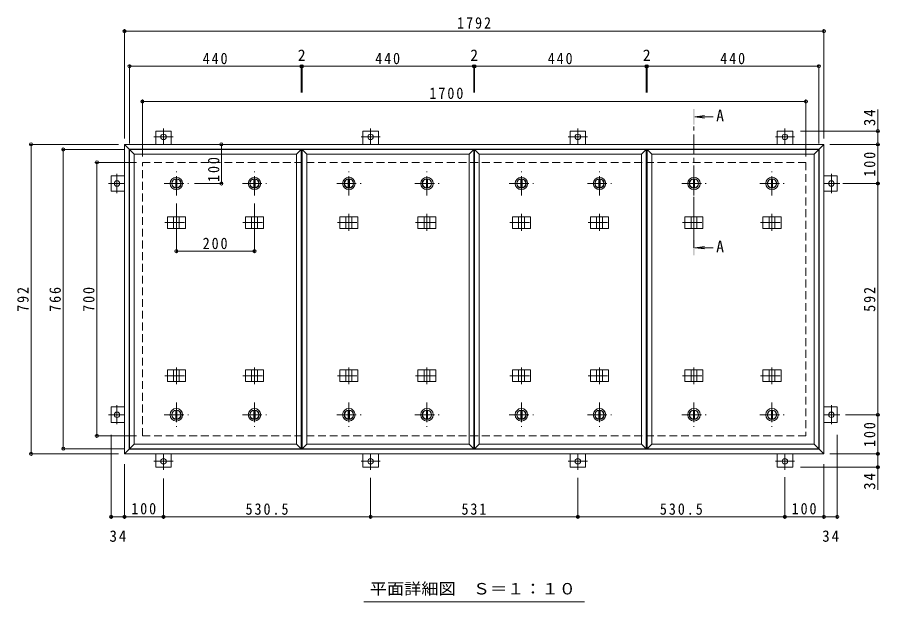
# Model space of a CAD drawing. Units: millimetres at full size, sheet at 1:10. Extents: x -2570 to 2371, y -1962 to 1135.
# Drawn here: x -2266 to -56, y -361 to 1135 of the extents above; entities that cross this region are included whole.
import ezdxf
from ezdxf.enums import TextEntityAlignment as Align

# ---------------------------------------------------------------- set-up
doc = ezdxf.new("R2010")
doc.units = ezdxf.units.MM
doc.header["$LTSCALE"] = 10
doc.header["$PDMODE"] = 32
doc.header["$PDSIZE"] = 8
doc.linetypes.add('CHAIN1', pattern=[8, 5, -1, 1, -1])
doc.linetypes.add('DASHED2', pattern=[3, 2, -1])
for name, color, linetype, lineweight in [('0-1_躯体', 2, 'DASHED2', 9), ('0-2_仕上', 4, 'Continuous', 9), ('0-3_建具', 4, 'Continuous', 9), ('0-5_寸法', 4, 'Continuous', 9), ('0-C', 2, 'Continuous', 9), ('0-E', 3, 'Continuous', 9), ('0-F', 7, 'Continuous', 9)]:
    doc.layers.add(name, color=color, linetype=linetype, lineweight=lineweight)
doc.styles.add('ＭＳ ゴシック', font='')
doc.styles.get('ＭＳ ゴシック').set_extended_font_data('MS Gothic')

msp = doc.modelspace()

# ---------------------------------------------------------------- linework, layer by layer
at = {"layer": '0-1_躯体'}
for p, q in [((-1945.05, 763.77), (-245.05, 763.77)), ((-1945.05, 63.77), (-1945.05, 763.77)), ((-245.05, 763.77), (-245.05, 63.77)), ((-245.05, 63.77), (-1945.05, 63.77))]:
    msp.add_line(p, q, dxfattribs=at)
at = {"layer": '0-2_仕上'}
for p, q in [((-1978.05, 796.77), (-1978.05, 30.77)), ((-1538.05, 796.77), (-1538.05, 30.77)), ((-1536.05, 796.77), (-1536.05, 30.77)), ((-1096.05, 796.77), (-1096.05, 30.77)), ((-1094.05, 796.77), (-1094.05, 30.77)), ((-654.05, 796.77), (-654.05, 30.77)), ((-652.05, 796.77), (-652.05, 30.77)), ((-212.05, 796.77), (-212.05, 30.77)), ((-1966.05, 784.77), (-1966.05, 42.77)), ((-1550.05, 784.77), (-1550.05, 42.77)), ((-1524.05, 784.77), (-1524.05, 42.77)), ((-1108.05, 784.77), (-1108.05, 42.77)), ((-1082.05, 784.77), (-1082.05, 42.77)), ((-666.05, 784.77), (-666.05, 42.77)), ((-640.05, 784.77), (-640.05, 42.77)), ((-224.05, 784.77), (-224.05, 42.77))]:
    msp.add_line(p, q, dxfattribs=at)
for points in [[(-1966.05, 784.77), (-1978.05, 796.77), (-1538.05, 796.77)], [(-1966.05, 784.77), (-1550.05, 784.77), (-1538.05, 796.77)], [(-1524.05, 784.77), (-1536.05, 796.77), (-1096.05, 796.77)], [(-1524.05, 784.77), (-1108.05, 784.77), (-1096.05, 796.77)], [(-1082.05, 784.77), (-1094.05, 796.77), (-654.05, 796.77)], [(-1082.05, 784.77), (-666.05, 784.77), (-654.05, 796.77)], [(-640.05, 784.77), (-652.05, 796.77), (-212.05, 796.77)], [(-640.05, 784.77), (-224.05, 784.77), (-212.05, 796.77)], [(-1966.05, 42.77), (-1978.05, 30.77), (-1538.05, 30.77)], [(-1966.05, 42.77), (-1550.05, 42.77), (-1538.05, 30.77)], [(-1524.05, 42.77), (-1536.05, 30.77), (-1096.05, 30.77)], [(-1524.05, 42.77), (-1108.05, 42.77), (-1096.05, 30.77)], [(-1082.05, 42.77), (-1094.05, 30.77), (-654.05, 30.77)], [(-1082.05, 42.77), (-666.05, 42.77), (-654.05, 30.77)], [(-640.05, 42.77), (-652.05, 30.77), (-212.05, 30.77)], [(-640.05, 42.77), (-224.05, 42.77), (-212.05, 30.77)]]:
    msp.add_lwpolyline(points, dxfattribs=at)
at = {"layer": '0-3_建具', "color": 2}
for p, q in [((-1991.05, 809.77), (-1979.05, 797.77)), ((-1991.05, 809.77), (-199.05, 809.77)), ((-1991.05, 17.77), (-1991.05, 809.77)), ((-1979.05, 797.77), (-211.05, 797.77)), ((-1979.05, 29.77), (-1979.05, 797.77)), ((-211.05, 797.77), (-199.05, 809.77)), ((-211.05, 29.77), (-211.05, 797.77)), ((-199.05, 809.77), (-199.05, 17.77)), ((-1979.05, 29.77), (-1991.05, 17.77)), ((-211.05, 29.77), (-1979.05, 29.77)), ((-211.05, 29.77), (-199.05, 17.77)), ((-199.05, 17.77), (-1991.05, 17.77))]:
    msp.add_line(p, q, dxfattribs=at)
at = {"layer": '0-3_建具'}
for p, q in [((-1881.14, 624.77), (-1881.14, 594.77)), ((-1881.14, 624.77), (-1834.96, 624.77)), ((-1865.55, 624.77), (-1865.55, 594.77)), ((-1850.55, 624.77), (-1850.55, 594.77)), ((-1834.96, 624.77), (-1834.96, 594.77)), ((-1681.14, 624.77), (-1681.14, 594.77)), ((-1681.14, 624.77), (-1634.96, 624.77)), ((-1665.55, 624.77), (-1665.55, 594.77)), ((-1650.55, 624.77), (-1650.55, 594.77)), ((-1634.96, 624.77), (-1634.96, 594.77)), ((-1439.14, 624.77), (-1439.14, 594.77)), ((-1439.14, 624.77), (-1392.96, 624.77)), ((-1423.55, 624.77), (-1423.55, 594.77)), ((-1408.55, 624.77), (-1408.55, 594.77)), ((-1392.96, 624.77), (-1392.96, 594.77)), ((-1239.14, 624.77), (-1239.14, 594.77)), ((-1239.14, 624.77), (-1192.96, 624.77)), ((-1223.55, 624.77), (-1223.55, 594.77)), ((-1208.55, 624.77), (-1208.55, 594.77)), ((-1192.96, 624.77), (-1192.96, 594.77)), ((-997.14, 624.77), (-997.14, 594.77)), ((-997.14, 624.77), (-950.96, 624.77)), ((-981.55, 624.77), (-981.55, 594.77)), ((-966.55, 624.77), (-966.55, 594.77)), ((-950.96, 624.77), (-950.96, 594.77)), ((-797.14, 624.77), (-797.14, 594.77)), ((-797.14, 624.77), (-750.96, 624.77)), ((-781.55, 624.77), (-781.55, 594.77)), ((-766.55, 624.77), (-766.55, 594.77)), ((-750.96, 624.77), (-750.96, 594.77)), ((-555.14, 624.77), (-555.14, 594.77)), ((-555.14, 624.77), (-508.96, 624.77)), ((-539.55, 624.77), (-539.55, 594.77)), ((-524.55, 624.77), (-524.55, 594.77)), ((-508.96, 624.77), (-508.96, 594.77)), ((-355.14, 624.77), (-355.14, 594.77)), ((-355.14, 624.77), (-308.96, 624.77)), ((-339.55, 624.77), (-339.55, 594.77)), ((-324.55, 624.77), (-324.55, 594.77)), ((-308.96, 624.77), (-308.96, 594.77)), ((-1881.14, 594.77), (-1834.96, 594.77)), ((-1681.14, 594.77), (-1634.96, 594.77)), ((-1439.14, 594.77), (-1392.96, 594.77)), ((-1239.14, 594.77), (-1192.96, 594.77)), ((-997.14, 594.77), (-950.96, 594.77)), ((-797.14, 594.77), (-750.96, 594.77)), ((-555.14, 594.77), (-508.96, 594.77)), ((-355.14, 594.77), (-308.96, 594.77)), ((-1881.14, 202.77), (-1881.14, 232.77)), ((-1881.14, 232.77), (-1834.96, 232.77)), ((-1865.55, 202.77), (-1865.55, 232.77)), ((-1850.55, 202.77), (-1850.55, 232.77)), ((-1834.96, 202.77), (-1834.96, 232.77)), ((-1681.14, 202.77), (-1681.14, 232.77)), ((-1681.14, 232.77), (-1634.96, 232.77)), ((-1665.55, 202.77), (-1665.55, 232.77)), ((-1650.55, 202.77), (-1650.55, 232.77)), ((-1634.96, 202.77), (-1634.96, 232.77)), ((-1439.14, 202.77), (-1439.14, 232.77)), ((-1439.14, 232.77), (-1392.96, 232.77)), ((-1423.55, 202.77), (-1423.55, 232.77)), ((-1408.55, 202.77), (-1408.55, 232.77)), ((-1392.96, 202.77), (-1392.96, 232.77)), ((-1239.14, 202.77), (-1239.14, 232.77)), ((-1239.14, 232.77), (-1192.96, 232.77)), ((-1223.55, 202.77), (-1223.55, 232.77)), ((-1208.55, 202.77), (-1208.55, 232.77)), ((-1192.96, 202.77), (-1192.96, 232.77)), ((-997.14, 202.77), (-997.14, 232.77)), ((-997.14, 232.77), (-950.96, 232.77)), ((-981.55, 202.77), (-981.55, 232.77)), ((-966.55, 202.77), (-966.55, 232.77)), ((-950.96, 202.77), (-950.96, 232.77)), ((-797.14, 202.77), (-797.14, 232.77)), ((-797.14, 232.77), (-750.96, 232.77)), ((-781.55, 202.77), (-781.55, 232.77)), ((-766.55, 202.77), (-766.55, 232.77)), ((-750.96, 202.77), (-750.96, 232.77)), ((-555.14, 202.77), (-555.14, 232.77)), ((-555.14, 232.77), (-508.96, 232.77)), ((-539.55, 202.77), (-539.55, 232.77)), ((-524.55, 202.77), (-524.55, 232.77)), ((-508.96, 202.77), (-508.96, 232.77)), ((-355.14, 202.77), (-355.14, 232.77)), ((-355.14, 232.77), (-308.96, 232.77)), ((-339.55, 202.77), (-339.55, 232.77)), ((-324.55, 202.77), (-324.55, 232.77)), ((-308.96, 202.77), (-308.96, 232.77)), ((-1881.14, 202.77), (-1834.96, 202.77)), ((-1681.14, 202.77), (-1634.96, 202.77)), ((-1439.14, 202.77), (-1392.96, 202.77)), ((-1239.14, 202.77), (-1192.96, 202.77)), ((-997.14, 202.77), (-950.96, 202.77)), ((-797.14, 202.77), (-750.96, 202.77)), ((-555.14, 202.77), (-508.96, 202.77)), ((-355.14, 202.77), (-308.96, 202.77))]:
    msp.add_line(p, q, dxfattribs=at)
at = {"layer": '0-3_建具', "linetype": 'CHAIN1'}
for p, q in [((-1858.05, 631.89), (-1858.05, 588.65)), ((-1658.05, 631.89), (-1658.05, 588.65)), ((-1416.05, 631.89), (-1416.05, 588.65)), ((-1216.05, 631.89), (-1216.05, 588.65)), ((-974.05, 631.89), (-974.05, 588.65)), ((-774.05, 631.89), (-774.05, 588.65)), ((-532.05, 631.89), (-532.05, 588.65)), ((-332.05, 631.89), (-332.05, 588.65)), ((-1887.46, 609.77), (-1828.64, 609.77)), ((-1687.46, 609.77), (-1628.64, 609.77)), ((-1445.46, 609.77), (-1386.64, 609.77)), ((-1245.46, 609.77), (-1186.64, 609.77)), ((-1003.46, 609.77), (-944.64, 609.77)), ((-803.46, 609.77), (-744.64, 609.77)), ((-561.46, 609.77), (-502.64, 609.77)), ((-361.46, 609.77), (-302.64, 609.77)), ((-1858.05, 195.65), (-1858.05, 238.89)), ((-1658.05, 195.65), (-1658.05, 238.89)), ((-1416.05, 195.65), (-1416.05, 238.89)), ((-1216.05, 195.65), (-1216.05, 238.89)), ((-974.05, 195.65), (-974.05, 238.89)), ((-774.05, 195.65), (-774.05, 238.89)), ((-532.05, 195.65), (-532.05, 238.89)), ((-332.05, 195.65), (-332.05, 238.89)), ((-1887.46, 217.77), (-1828.64, 217.77)), ((-1687.46, 217.77), (-1628.64, 217.77)), ((-1445.46, 217.77), (-1386.64, 217.77)), ((-1245.46, 217.77), (-1186.64, 217.77)), ((-1003.46, 217.77), (-944.64, 217.77)), ((-803.46, 217.77), (-744.64, 217.77)), ((-561.46, 217.77), (-502.64, 217.77)), ((-361.46, 217.77), (-302.64, 217.77))]:
    msp.add_line(p, q, dxfattribs=at)
at = {"layer": '0-5_寸法'}
for p, q in [((-530.05, 880.59), (-505.26, 883.85)), ((-530.05, 880.59), (-505.26, 877.32)), ((-530.05, 880.59), (-482.58, 880.59)), ((-530.05, 545.46), (-505.26, 548.72)), ((-530.05, 545.46), (-505.26, 542.2)), ((-530.05, 545.46), (-482.58, 545.46))]:
    msp.add_line(p, q, dxfattribs=at)
at = {"layer": '0-5_寸法', "linetype": 'CHAIN1'}
msp.add_line((-532.05, 545.46), (-532.05, 860.59), dxfattribs=at)
at = {"layer": '0-5_寸法', "color": 7}
msp.add_line((-1377.58, -360.85), (-812.52, -360.85), dxfattribs=at)
at = {"layer": '0-5_寸法'}
for points in [[(-530.05, 900.59), (-534.05, 900.59), (-530.05, 860.59), (-534.05, 860.59)], [(-530.05, 525.46), (-534.05, 525.46), (-530.05, 565.46), (-534.05, 565.46)]]:
    msp.add_solid(points, dxfattribs=at)
at = {"layer": '0-C', "linetype": 'CHAIN1'}
for p, q in [((-1858.05, 678.77), (-1858.05, 740.77)), ((-1658.05, 678.77), (-1658.05, 740.77)), ((-1416.05, 678.77), (-1416.05, 740.77)), ((-1216.05, 678.77), (-1216.05, 740.77)), ((-974.05, 678.77), (-974.05, 740.77)), ((-774.05, 678.77), (-774.05, 740.77)), ((-532.05, 678.77), (-532.05, 740.77)), ((-332.05, 678.77), (-332.05, 740.77)), ((-1889.05, 709.77), (-1827.05, 709.77)), ((-1689.05, 709.77), (-1627.05, 709.77)), ((-1447.05, 709.77), (-1385.05, 709.77)), ((-1247.05, 709.77), (-1185.05, 709.77)), ((-1005.05, 709.77), (-943.05, 709.77)), ((-805.05, 709.77), (-743.05, 709.77)), ((-563.05, 709.77), (-501.05, 709.77)), ((-363.05, 709.77), (-301.05, 709.77)), ((-1858.05, 148.77), (-1858.05, 86.77)), ((-1658.05, 148.77), (-1658.05, 86.77)), ((-1416.05, 148.77), (-1416.05, 86.77)), ((-1216.05, 148.77), (-1216.05, 86.77)), ((-974.05, 148.77), (-974.05, 86.77)), ((-774.05, 148.77), (-774.05, 86.77)), ((-532.05, 148.77), (-532.05, 86.77)), ((-332.05, 148.77), (-332.05, 86.77)), ((-1889.05, 117.77), (-1827.05, 117.77)), ((-1689.05, 117.77), (-1627.05, 117.77)), ((-1447.05, 117.77), (-1385.05, 117.77)), ((-1247.05, 117.77), (-1185.05, 117.77)), ((-1005.05, 117.77), (-943.05, 117.77)), ((-805.05, 117.77), (-743.05, 117.77)), ((-563.05, 117.77), (-501.05, 117.77)), ((-363.05, 117.77), (-301.05, 117.77))]:
    msp.add_line(p, q, dxfattribs=at)
at = {"layer": '0-C'}
for p, q in [((-1859.55, 721.17), (-1859.55, 698.37)), ((-1856.55, 721.17), (-1856.55, 698.37)), ((-1659.55, 721.17), (-1659.55, 698.37)), ((-1656.55, 721.17), (-1656.55, 698.37)), ((-1417.55, 721.17), (-1417.55, 698.37)), ((-1414.55, 721.17), (-1414.55, 698.37)), ((-1217.55, 721.17), (-1217.55, 698.37)), ((-1214.55, 721.17), (-1214.55, 698.37)), ((-975.55, 721.17), (-975.55, 698.37)), ((-972.55, 721.17), (-972.55, 698.37)), ((-775.55, 721.17), (-775.55, 698.37)), ((-772.55, 721.17), (-772.55, 698.37)), ((-533.55, 721.17), (-533.55, 698.37)), ((-530.55, 721.17), (-530.55, 698.37)), ((-333.55, 721.17), (-333.55, 698.37)), ((-330.55, 721.17), (-330.55, 698.37)), ((-1859.55, 106.37), (-1859.55, 129.17)), ((-1856.55, 106.37), (-1856.55, 129.17)), ((-1659.55, 106.37), (-1659.55, 129.17)), ((-1656.55, 106.37), (-1656.55, 129.17)), ((-1417.55, 106.37), (-1417.55, 129.17)), ((-1414.55, 106.37), (-1414.55, 129.17)), ((-1217.55, 106.37), (-1217.55, 129.17)), ((-1214.55, 106.37), (-1214.55, 129.17)), ((-975.55, 106.37), (-975.55, 129.17)), ((-972.55, 106.37), (-972.55, 129.17)), ((-775.55, 106.37), (-775.55, 129.17)), ((-772.55, 106.37), (-772.55, 129.17)), ((-533.55, 106.37), (-533.55, 129.17)), ((-530.55, 106.37), (-530.55, 129.17)), ((-333.55, 106.37), (-333.55, 129.17)), ((-330.55, 106.37), (-330.55, 129.17))]:
    msp.add_line(p, q, dxfattribs=at)
for centre, radius in [((-1858.05, 709.77), 16), ((-1858.05, 709.77), 12), ((-1858.05, 709.77), 11.5), ((-1658.05, 709.77), 16), ((-1658.05, 709.77), 12), ((-1658.05, 709.77), 11.5), ((-1416.05, 709.77), 16), ((-1416.05, 709.77), 12), ((-1416.05, 709.77), 11.5), ((-1216.05, 709.77), 16), ((-1216.05, 709.77), 12), ((-1216.05, 709.77), 11.5), ((-974.05, 709.77), 16), ((-974.05, 709.77), 12), ((-974.05, 709.77), 11.5), ((-774.05, 709.77), 16), ((-774.05, 709.77), 12), ((-774.05, 709.77), 11.5), ((-532.05, 709.77), 16), ((-532.05, 709.77), 12), ((-532.05, 709.77), 11.5), ((-332.05, 709.77), 16), ((-332.05, 709.77), 12), ((-332.05, 709.77), 11.5), ((-1858.05, 117.77), 16), ((-1658.05, 117.77), 16), ((-1416.05, 117.77), 16), ((-1216.05, 117.77), 16), ((-974.05, 117.77), 16), ((-774.05, 117.77), 16), ((-532.05, 117.77), 16), ((-332.05, 117.77), 16), ((-1858.05, 117.77), 12), ((-1858.05, 117.77), 11.5), ((-1658.05, 117.77), 12), ((-1658.05, 117.77), 11.5), ((-1416.05, 117.77), 12), ((-1416.05, 117.77), 11.5), ((-1216.05, 117.77), 12), ((-1216.05, 117.77), 11.5), ((-974.05, 117.77), 12), ((-974.05, 117.77), 11.5), ((-774.05, 117.77), 12), ((-774.05, 117.77), 11.5), ((-532.05, 117.77), 12), ((-532.05, 117.77), 11.5), ((-332.05, 117.77), 12), ((-332.05, 117.77), 11.5)]:
    msp.add_circle(centre, radius, dxfattribs=at)
at = {"layer": '0-E'}
for p, q in [((-1911.05, 843.97), (-1871.05, 843.97)), ((-1911.05, 843.97), (-1911.05, 809.77)), ((-1871.05, 843.97), (-1871.05, 809.77)), ((-1380.55, 843.97), (-1380.55, 809.77)), ((-1380.55, 843.97), (-1340.55, 843.97)), ((-1340.55, 843.97), (-1340.55, 809.77)), ((-849.55, 843.97), (-809.55, 843.97)), ((-849.55, 843.97), (-849.55, 809.77)), ((-809.55, 843.97), (-809.55, 809.77)), ((-319.05, 843.97), (-279.05, 843.97)), ((-319.05, 843.97), (-319.05, 809.77)), ((-279.05, 843.97), (-279.05, 809.77)), ((-2025.25, 689.77), (-2025.25, 729.77)), ((-2025.25, 729.77), (-1991.05, 729.77)), ((-164.85, 729.77), (-199.05, 729.77)), ((-164.85, 729.77), (-164.85, 689.77)), ((-2025.25, 689.77), (-1991.05, 689.77)), ((-164.85, 689.77), (-199.05, 689.77)), ((-2025.25, 97.77), (-2025.25, 137.77)), ((-2025.25, 137.77), (-1991.05, 137.77)), ((-164.85, 137.77), (-199.05, 137.77)), ((-164.85, 137.77), (-164.85, 97.77)), ((-2025.25, 97.77), (-1991.05, 97.77)), ((-164.85, 97.77), (-199.05, 97.77)), ((-1911.05, -16.43), (-1911.05, 17.77)), ((-1871.05, -16.43), (-1871.05, 17.77)), ((-1380.55, -16.43), (-1380.55, 17.77)), ((-1340.55, -16.43), (-1340.55, 17.77)), ((-849.55, -16.43), (-849.55, 17.77)), ((-809.55, -16.43), (-809.55, 17.77)), ((-319.05, -16.43), (-319.05, 17.77)), ((-279.05, -16.43), (-279.05, 17.77)), ((-1871.05, -16.43), (-1911.05, -16.43)), ((-1340.55, -16.43), (-1380.55, -16.43)), ((-809.55, -16.43), (-849.55, -16.43)), ((-279.05, -16.43), (-319.05, -16.43))]:
    msp.add_line(p, q, dxfattribs=at)
at = {"layer": '0-E', "linetype": 'CHAIN1'}
for p, q in [((-1891.05, 850.94), (-1891.05, 809.77)), ((-1360.55, 850.94), (-1360.55, 809.77)), ((-829.55, 850.94), (-829.55, 809.77)), ((-299.05, 850.94), (-299.05, 809.77)), ((-1866.67, 828.97), (-1915.43, 828.97)), ((-1336.17, 828.97), (-1384.93, 828.97)), ((-805.17, 828.97), (-853.93, 828.97)), ((-274.67, 828.97), (-323.43, 828.97)), ((-2010.25, 734.15), (-2010.25, 685.39)), ((-179.85, 685.39), (-179.85, 734.15)), ((-2032.22, 709.77), (-1991.05, 709.77)), ((-157.88, 709.77), (-199.05, 709.77)), ((-2010.25, 142.15), (-2010.25, 93.39)), ((-179.85, 93.39), (-179.85, 142.15)), ((-2032.22, 117.77), (-1991.05, 117.77)), ((-157.88, 117.77), (-199.05, 117.77)), ((-1891.05, -23.4), (-1891.05, 17.77)), ((-1360.55, -23.4), (-1360.55, 17.77)), ((-829.55, -23.4), (-829.55, 17.77)), ((-299.05, -23.4), (-299.05, 17.77)), ((-1915.43, -1.43), (-1866.67, -1.43)), ((-1384.93, -1.43), (-1336.17, -1.43)), ((-853.93, -1.43), (-805.17, -1.43)), ((-323.43, -1.43), (-274.67, -1.43))]:
    msp.add_line(p, q, dxfattribs=at)
at = {"layer": '0-E'}
for centre in [(-1891.05, 828.97), (-1360.55, 828.97), (-829.55, 828.97), (-299.05, 828.97), (-2010.25, 709.77), (-179.85, 709.77), (-2010.25, 117.77), (-179.85, 117.77), (-1891.05, -1.43), (-1360.55, -1.43), (-829.55, -1.43), (-299.05, -1.43)]:
    msp.add_circle(centre, 7, dxfattribs=at)
at = {"layer": '0-F'}
for p, q in [((-1991.05, 824.77), (-1991.05, 1104.77)), ((-1991.05, 1099.77), (-199.05, 1099.77)), ((-199.05, 824.77), (-199.05, 1104.77)), ((-1978.05, 811.77), (-1978.05, 1014.77)), ((-1978.05, 1009.77), (-1538.05, 1009.77)), ((-1538.05, 1012.77), (-1538.05, 942.88)), ((-1538.05, 1009.77), (-1536.05, 1009.77)), ((-1536.05, 1012.77), (-1536.05, 942.88)), ((-1536.05, 1009.77), (-1096.05, 1009.77)), ((-1096.05, 1012.77), (-1096.05, 942.88)), ((-1096.05, 1009.77), (-1094.05, 1009.77)), ((-1094.05, 1012.77), (-1094.05, 942.88)), ((-1094.05, 1009.77), (-654.05, 1009.77)), ((-654.05, 1012.77), (-654.05, 942.88)), ((-654.05, 1009.77), (-652.05, 1009.77)), ((-652.05, 1012.77), (-652.05, 942.88)), ((-652.05, 1009.77), (-212.05, 1009.77)), ((-212.05, 811.77), (-212.05, 1014.77)), ((-1945.05, 778.77), (-1945.05, 924.77)), ((-1945.05, 919.77), (-245.05, 919.77)), ((-245.05, 778.77), (-245.05, 924.77)), ((-60.96, 843.97), (-60.96, 899.15)), ((-55.96, 843.97), (-259.05, 843.97)), ((-60.96, 809.77), (-60.96, 843.97)), ((-2006.05, 809.77), (-2235.31, 809.77)), ((-2230.31, 17.77), (-2230.31, 809.77)), ((-1993.05, 796.77), (-2152.84, 796.77)), ((-2147.84, 30.77), (-2147.84, 796.77)), ((-1742.7, 809.77), (-1742.7, 709.77)), ((-184.05, 809.77), (-55.96, 809.77)), ((-60.96, 709.77), (-60.96, 809.77)), ((-1960.05, 763.77), (-2066.67, 763.77)), ((-2061.67, 63.77), (-2061.67, 763.77)), ((-1739.7, 709.77), (-1811.87, 709.77)), ((-150.12, 709.77), (-55.96, 709.77)), ((-60.96, 117.77), (-60.96, 709.77)), ((-1858.05, 533.47), (-1858.05, 658.77)), ((-1658.05, 533.47), (-1658.05, 658.77)), ((-1858.05, 536.47), (-1658.05, 536.47)), ((-143.53, 117.77), (-55.96, 117.77)), ((-60.96, 17.77), (-60.96, 117.77)), ((-2025.25, -148.6), (-2025.25, 66.56)), ((-164.85, -148.6), (-164.85, 66.56)), ((-1960.05, 63.77), (-2066.67, 63.77)), ((-1993.05, 30.77), (-2152.84, 30.77)), ((-2006.05, 17.77), (-2235.31, 17.77)), ((-184.05, 17.77), (-55.96, 17.77)), ((-60.96, 17.77), (-60.96, -16.43)), ((-1991.05, -8.44), (-1991.05, -148.6)), ((-55.96, -16.43), (-259.05, -16.43)), ((-199.05, -8.44), (-199.05, -148.6)), ((-60.96, -16.43), (-60.96, -74.38)), ((-1360.55, -146.6), (-1360.55, -43.4)), ((-829.55, -146.6), (-829.55, -43.4)), ((-299.05, -42.37), (-299.05, -148.6)), ((-1891.05, -45.74), (-1891.05, -148.6)), ((-2025.25, -143.6), (-1991.05, -143.6)), ((-1991.05, -143.6), (-1891.05, -143.6)), ((-1891.05, -143.6), (-1360.55, -143.6)), ((-1360.55, -143.6), (-829.55, -143.6)), ((-829.55, -143.6), (-299.05, -143.6)), ((-299.05, -143.6), (-199.05, -143.6)), ((-199.05, -143.6), (-164.85, -143.6))]:
    msp.add_line(p, q, dxfattribs=at)
for p in [(-1991.05, 1099.77), (-199.05, 1099.77), (-1978.05, 1009.77), (-1538.05, 1009.77), (-1536.05, 1009.77), (-1096.05, 1009.77), (-1094.05, 1009.77), (-654.05, 1009.77), (-652.05, 1009.77), (-212.05, 1009.77), (-1945.05, 919.77), (-245.05, 919.77), (-60.96, 843.97), (-2230.31, 809.77), (-2147.84, 796.77), (-1742.7, 809.77), (-60.96, 809.77), (-2061.67, 763.77), (-1742.7, 709.77), (-60.96, 709.77), (-1858.05, 536.47), (-1658.05, 536.47), (-60.96, 117.77), (-2061.67, 63.77), (-2147.84, 30.77), (-2230.31, 17.77), (-60.96, 17.77), (-60.96, -16.43), (-2025.25, -143.6), (-1991.05, -143.6), (-1891.05, -143.6), (-1360.55, -143.6), (-829.55, -143.6), (-299.05, -143.6), (-199.05, -143.6), (-164.85, -143.6)]:
    msp.add_point(p, dxfattribs=at)

# ---------------------------------------------------------------- texts
at = {"layer": '0-5_寸法', "color": 2, "style": 'ＭＳ ゴシック'}
for p in [(-475.02, 860.19), (-475.02, 525.07)]:
    msp.add_text('A', height=29.33, dxfattribs=at).set_placement(p, align=Align.BOTTOM_LEFT)
at = {"layer": '0-5_寸法', "color": 2, "style": 'ＭＳ ゴシック', "width": 1.1}
msp.add_text('平面詳細図\u3000Ｓ＝１：１０', height=29.33, dxfattribs=at).set_placement((-1362.55, -351.04), align=Align.BOTTOM_LEFT)
at = {"layer": '0-F', "color": 2, "style": 'ＭＳ ゴシック'}
for p in [(-1547.05, 1014.77), (-1105.05, 1014.77), (-663.05, 1014.77)]:
    msp.add_text('2', height=29.33, dxfattribs=at).set_placement(p, align=Align.BOTTOM_LEFT)
at = {"layer": '0-F', "color": 2, "char_height": 29.33, "attachment_point": 7, "style": 'ＭＳ ゴシック'}
for s, insert in [('\\T1.28;\\W0.9;1792', (-1138.8, 1105.77)), ('\\T1.27;\\W0.9;440', (-1790.55, 1014.77)), ('\\T1.27;\\W0.9;440', (-1348.55, 1014.77)), ('\\T1.27;\\W0.9;440', (-906.55, 1014.77)), ('\\T1.27;\\W0.9;440', (-464.55, 1014.77)), ('\\T1.28;\\W0.9;1700', (-1209.76, 925.77)), ('\\T1.27;\\W0.9;200', (-1790.55, 541.47)), ('\\T1.27;\\W0.9;100', (-1973.55, -137.6)), ('\\T1.28;\\W0.9;530.5', (-1680.8, -138.6)), ('\\T1.27;\\W0.9;531', (-1127.55, -138.6)), ('\\T1.28;\\W0.9;530.5', (-619.3, -138.6)), ('\\T1.27;\\W0.9;100', (-281.55, -137.6)), ('\\T1.27;\\W0.95;34', (-2029.4, -207.82)), ('\\T1.27;\\W0.95;34', (-203.2, -207.82))]:
    msp.add_mtext(s, dxfattribs=dict(at, insert=insert))
at = {"layer": '0-F', "color": 2, "char_height": 29.33, "attachment_point": 7, "rotation": 90, "style": 'ＭＳ ゴシック'}
for s, insert in [('\\T1.27;\\W0.95;34', (-66.96, 856.65)), ('\\T1.27;\\W0.9;100', (-1747.7, 713.78)), ('\\T1.27;\\W0.9;100', (-66.96, 727.27)), ('\\T1.27;\\W0.9;792', (-2236.31, 381.27)), ('\\T1.27;\\W0.9;766', (-2153.84, 381.27)), ('\\T1.27;\\W0.9;700', (-2067.67, 381.27)), ('\\T1.27;\\W0.9;592', (-66.96, 381.27)), ('\\T1.27;\\W0.9;100', (-66.96, 35.27)), ('\\T1.27;\\W0.95;34', (-66.96, -74.38))]:
    msp.add_mtext(s, dxfattribs=dict(at, insert=insert))

doc.saveas('drawing.dxf')
